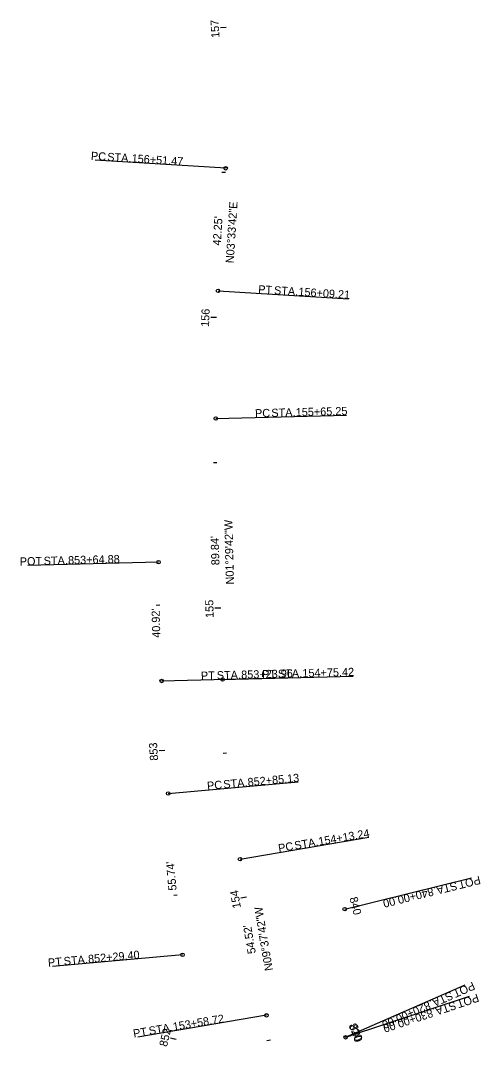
# Model space of a CAD drawing. Extents: x 151661 to 153028, y 329807 to 331516.
# Drawn here: x 152636.6 to 152795, y 330255.1 to 330608.3 of the extents above; entities that cross this region are included whole.
import ezdxf

# ---------------------------------------------------------------- set-up
doc = ezdxf.new("R2010")
doc.units = 0
for name, color, linetype in [('DT_X_Terrain_Boundary', 7, 'Continuous'), ('GE_P_Alignment_100_Bearings', 7, 'Continuous'), ('GE_P_Alignment_100_Cardinal_Points', 7, 'Continuous'), ('GE_P_Alignment_100_Distances', 7, 'Continuous'), ('GE_P_Alignment_100_Stations', 7, 'Continuous'), ('SC_Scratch2', 7, 'Continuous')]:
    doc.layers.add(name, color=color, linetype=linetype)

msp = doc.modelspace()

# ---------------------------------------------------------------- linework, layer by layer
at = {"layer": 'DT_X_Terrain_Boundary'}
for p, q in [((152684.13, 330421.85), (152639.14, 330420.68)), ((152685.2, 330380.94), (152730.18, 330382.12)), ((152687.43, 330342.19), (152732.25, 330346.19)), ((152748.24, 330302.39), (152791.91, 330313.24)), ((152692.39, 330286.68), (152647.57, 330282.67)), ((152748.55, 330258.3), (152789.74, 330276.41)), ((152748.55, 330258.3), (152791.24, 330272.51))]:
    msp.add_line(p, q, dxfattribs=at)
for centre in [(152684.13, 330421.85), (152685.2, 330380.94), (152687.43, 330342.19), (152748.24, 330302.39), (152692.39, 330286.68), (152748.55, 330258.3), (152748.55, 330258.3)]:
    msp.add_circle(centre, 0.6, dxfattribs=at)
at = {"layer": 'GE_P_Alignment_100_Bearings'}
for p, q in [((152686.29, 330357.01), (152685.09, 330356.94)), ((152748.24, 330302.39), (152750.18, 330302.88)), ((152748.55, 330258.3), (152750.38, 330259.1)), ((152748.55, 330258.3), (152750.45, 330258.93)), ((152690.22, 330257.49), (152689.06, 330257.77))]:
    msp.add_line(p, q, dxfattribs=at)
at = {"layer": 'GE_P_Alignment_100_Cardinal_Points'}
for p, q in [((152707.26, 330557.38), (152662.34, 330560.17)), ((152704.63, 330515.2), (152749.54, 330512.41)), ((152703.84, 330471.27), (152748.82, 330472.45)), ((152684.13, 330421.85), (152639.14, 330420.68)), ((152684.13, 330421.85), (152639.14, 330420.68)), ((152685.2, 330380.94), (152730.18, 330382.12)), ((152685.2, 330380.94), (152730.18, 330382.12)), ((152706.19, 330381.46), (152751.18, 330382.64)), ((152687.43, 330342.19), (152732.25, 330346.19)), ((152687.43, 330342.19), (152732.25, 330346.19)), ((152712.21, 330319.63), (152756.58, 330327.16)), ((152692.39, 330286.68), (152647.57, 330282.67)), ((152692.39, 330286.68), (152647.57, 330282.67)), ((152748.55, 330258.3), (152789.74, 330276.41)), ((152748.55, 330258.3), (152789.74, 330276.41)), ((152748.55, 330258.3), (152791.24, 330272.51)), ((152748.55, 330258.3), (152791.24, 330272.51)), ((152721.33, 330265.88), (152676.96, 330258.35))]:
    msp.add_line(p, q, dxfattribs=at)
for centre in [(152707.26, 330557.38), (152704.63, 330515.2), (152703.84, 330471.27), (152684.13, 330421.85), (152684.13, 330421.85), (152706.19, 330381.46), (152685.2, 330380.94), (152685.2, 330380.94), (152687.43, 330342.19), (152687.43, 330342.19), (152712.21, 330319.63), (152692.39, 330286.68), (152692.39, 330286.68), (152721.33, 330265.88), (152748.55, 330258.3), (152748.55, 330258.3), (152748.55, 330258.3), (152748.55, 330258.3)]:
    msp.add_circle(centre, 0.6, dxfattribs=at)
at = {"layer": 'GE_P_Alignment_100_Stations'}
for p, q in [((152707.45, 330605.88), (152705.45, 330605.78)), ((152707.17, 330555.92), (152705.97, 330555.99)), ((152704.14, 330506.01), (152702.15, 330506.09)), ((152704.24, 330456.02), (152703.04, 330455.99)), ((152684.52, 330406.98), (152683.32, 330406.95)), ((152684.52, 330406.98), (152683.32, 330406.95)), ((152705.55, 330406.04), (152703.55, 330405.99)), ((152686.29, 330357.01), (152684.29, 330356.88)), ((152686.29, 330357.01), (152684.29, 330356.88)), ((152707.59, 330356.09), (152706.39, 330355.99)), ((152690.56, 330307.2), (152689.36, 330307.09)), ((152690.56, 330307.2), (152689.36, 330307.09)), ((152714.43, 330306.58), (152712.45, 330306.24)), ((152748.55, 330258.3), (152750.38, 330259.1)), ((152748.55, 330258.3), (152750.38, 330259.1)), ((152748.55, 330258.3), (152750.45, 330258.93)), ((152748.55, 330258.3), (152750.45, 330258.93)), ((152690.22, 330257.49), (152688.28, 330257.96)), ((152690.22, 330257.49), (152688.28, 330257.96)), ((152722.64, 330257.26), (152721.45, 330257.1))]:
    msp.add_line(p, q, dxfattribs=at)

# ---------------------------------------------------------------- texts
at = {"layer": 'DT_X_Terrain_Boundary'}
for s, rotation, p in [('853+64.88', 1.4951, (152653, 330421.08)), ('POT', 1.4951, (152636.36, 330420.65)), (' STA. ', 1.4951, (152643.56, 330420.84)), ('PT', 1.4951, (152698.77, 330381.34)), (' STA. ', 1.4951, (152703.19, 330381.46)), ('853+23.96', 1.4951, (152712.63, 330381.7)), ('PC', 5.1064, (152700.96, 330343.44)), (' STA. ', 5.1064, (152705.53, 330343.85)), ('852+85.13', 5.1064, (152714.94, 330344.69)), (' STA. ', 193.9443, (152787.65, 330312.14)), ('POT', 193.9443, (152794.64, 330313.87)), ('840+00.00', 193.9443, (152778.48, 330309.86)), ('852+29.40', 5.1064, (152659.98, 330283.82)), ('PT', 5.1064, (152646.17, 330282.59)), (' STA. ', 5.1064, (152650.56, 330282.98)), ('POT', 203.7392, (152792.32, 330277.5)), (' STA. ', 203.7392, (152785.73, 330274.6)), ('POT', 198.4149, (152793.91, 330273.36)), ('820+00.00', 203.7392, (152777.08, 330270.8)), (' STA. ', 198.4149, (152787.08, 330271.08)), ('830+00.00', 198.4149, (152778.11, 330268.1))]:
    msp.add_text(s, height=2.8, rotation=rotation, dxfattribs=at).set_placement(p)
at = {"layer": 'GE_P_Alignment_100_Bearings'}
for s, rotation, p in [('N03°33\'42"E', 86.4383, (152710.03, 330524.65)), ('N01°29\'42"W', 91.4951, (152710.14, 330414.18)), ('840', 283.9443, (152749.86, 330306.24)), ('N09°37\'42"W', 99.6283, (152723.56, 330281.42)), ('820', 293.7392, (152749.49, 330262.37)), ('830', 288.4149, (152749.86, 330262.26))]:
    msp.add_text(s, height=2.8, rotation=rotation, dxfattribs=at).set_placement(p)
at = {"layer": 'GE_P_Alignment_100_Cardinal_Points'}
for s, rotation, p in [('PC', 356.4383, (152660.79, 330560.31)), (' STA. ', 356.4383, (152665.36, 330560.03)), ('156+51.47', 356.4383, (152674.8, 330559.44)), ('PT', 356.4383, (152718.4, 330514.39)), (' STA. ', 356.4383, (152722.8, 330514.12)), ('156+09.21', 356.4383, (152732.24, 330513.53)), ('PC', 1.499, (152717.39, 330471.67)), (' STA. ', 1.499, (152721.97, 330471.79)), ('155+65.25', 1.499, (152731.42, 330472.03)), ('853+64.88', 1.4951, (152653, 330421.08)), ('853+64.88', 1.4951, (152653, 330421.08)), ('POT', 1.4951, (152636.36, 330420.65)), ('POT', 1.4951, (152636.36, 330420.65)), (' STA. ', 1.4951, (152643.56, 330420.84)), (' STA. ', 1.4951, (152643.56, 330420.84)), ('154+75.42', 1.4951, (152733.71, 330382.22)), ('PT', 1.4951, (152698.77, 330381.34)), ('PT', 1.4951, (152698.77, 330381.34)), (' STA. ', 1.4951, (152703.19, 330381.46)), (' STA. ', 1.4951, (152703.19, 330381.46)), ('853+23.96', 1.4951, (152712.63, 330381.7)), ('853+23.96', 1.4951, (152712.63, 330381.7)), ('PT', 1.4951, (152719.85, 330381.86)), (' STA. ', 1.4951, (152724.26, 330381.98)), ('PC', 5.1064, (152700.96, 330343.44)), ('PC', 5.1064, (152700.96, 330343.44)), (' STA. ', 5.1064, (152705.53, 330343.85)), (' STA. ', 5.1064, (152705.53, 330343.85)), ('852+85.13', 5.1064, (152714.94, 330344.69)), ('852+85.13', 5.1064, (152714.94, 330344.69)), ('154+13.24', 9.6283, (152739.44, 330324.29)), ('PC', 9.6283, (152725.6, 330321.95)), (' STA. ', 9.6283, (152730.12, 330322.71)), ('852+29.40', 5.1064, (152659.98, 330283.82)), ('852+29.40', 5.1064, (152659.98, 330283.82)), ('PT', 5.1064, (152646.17, 330282.59)), ('PT', 5.1064, (152646.17, 330282.59)), (' STA. ', 5.1064, (152650.56, 330282.98)), (' STA. ', 5.1064, (152650.56, 330282.98)), ('POT', 203.7392, (152792.32, 330277.5)), ('POT', 203.7392, (152792.32, 330277.5)), (' STA. ', 203.7392, (152785.73, 330274.6)), (' STA. ', 203.7392, (152785.73, 330274.6)), ('POT', 198.4149, (152793.91, 330273.36)), ('POT', 198.4149, (152793.91, 330273.36)), ('820+00.00', 203.7392, (152777.08, 330270.8)), ('820+00.00', 203.7392, (152777.08, 330270.8)), (' STA. ', 198.4149, (152787.08, 330271.08)), (' STA. ', 198.4149, (152787.08, 330271.08)), ('153+58.72', 9.6283, (152689.31, 330260.49)), ('830+00.00', 198.4149, (152778.11, 330268.1)), ('830+00.00', 198.4149, (152778.11, 330268.1)), (' STA. ', 9.6283, (152679.99, 330258.91)), ('PT', 9.6283, (152675.64, 330258.17))]:
    msp.add_text(s, height=2.8, rotation=rotation, dxfattribs=at).set_placement(p)
at = {"layer": 'GE_P_Alignment_100_Distances'}
for s, rotation, p in [("42.25'", 86.4383, (152705.56, 330530.74)), ("89.84'", 91.4951, (152705.12, 330420.81)), ("40.92'", 91.4951, (152684.77, 330395.84)), ("40.92'", 91.4951, (152684.77, 330395.84)), ("55.74'", 95.1064, (152690.37, 330308.89)), ("55.74'", 95.1064, (152690.37, 330308.89)), ("54.52'", 99.6283, (152717.66, 330287.27))]:
    msp.add_text(s, height=2.8, rotation=rotation, dxfattribs=at).set_placement(p)
at = {"layer": 'GE_P_Alignment_100_Stations'}
for s, rotation, p in [('157', 93.1126, (152705.14, 330602.34)), ('156', 87.4988, (152701.5, 330502.76)), ('155', 91.4951, (152703.14, 330402.67)), ('853', 93.7234, (152684.01, 330353.59)), ('853', 93.7234, (152684.01, 330353.59)), ('154', 99.6283, (152712.51, 330302.93)), ('852', 76.3923, (152687.02, 330254.89)), ('852', 76.3923, (152687.02, 330254.89))]:
    msp.add_text(s, height=2.8, rotation=rotation, dxfattribs=at).set_placement(p)
at = {"layer": 'SC_Scratch2'}
for s, rotation, p in [("40.92'", 91.4951, (152684.77, 330395.84)), ("55.74'", 95.1064, (152690.37, 330308.89))]:
    msp.add_text(s, height=2.8, rotation=rotation, dxfattribs=at).set_placement(p)

doc.saveas('drawing.dxf')
